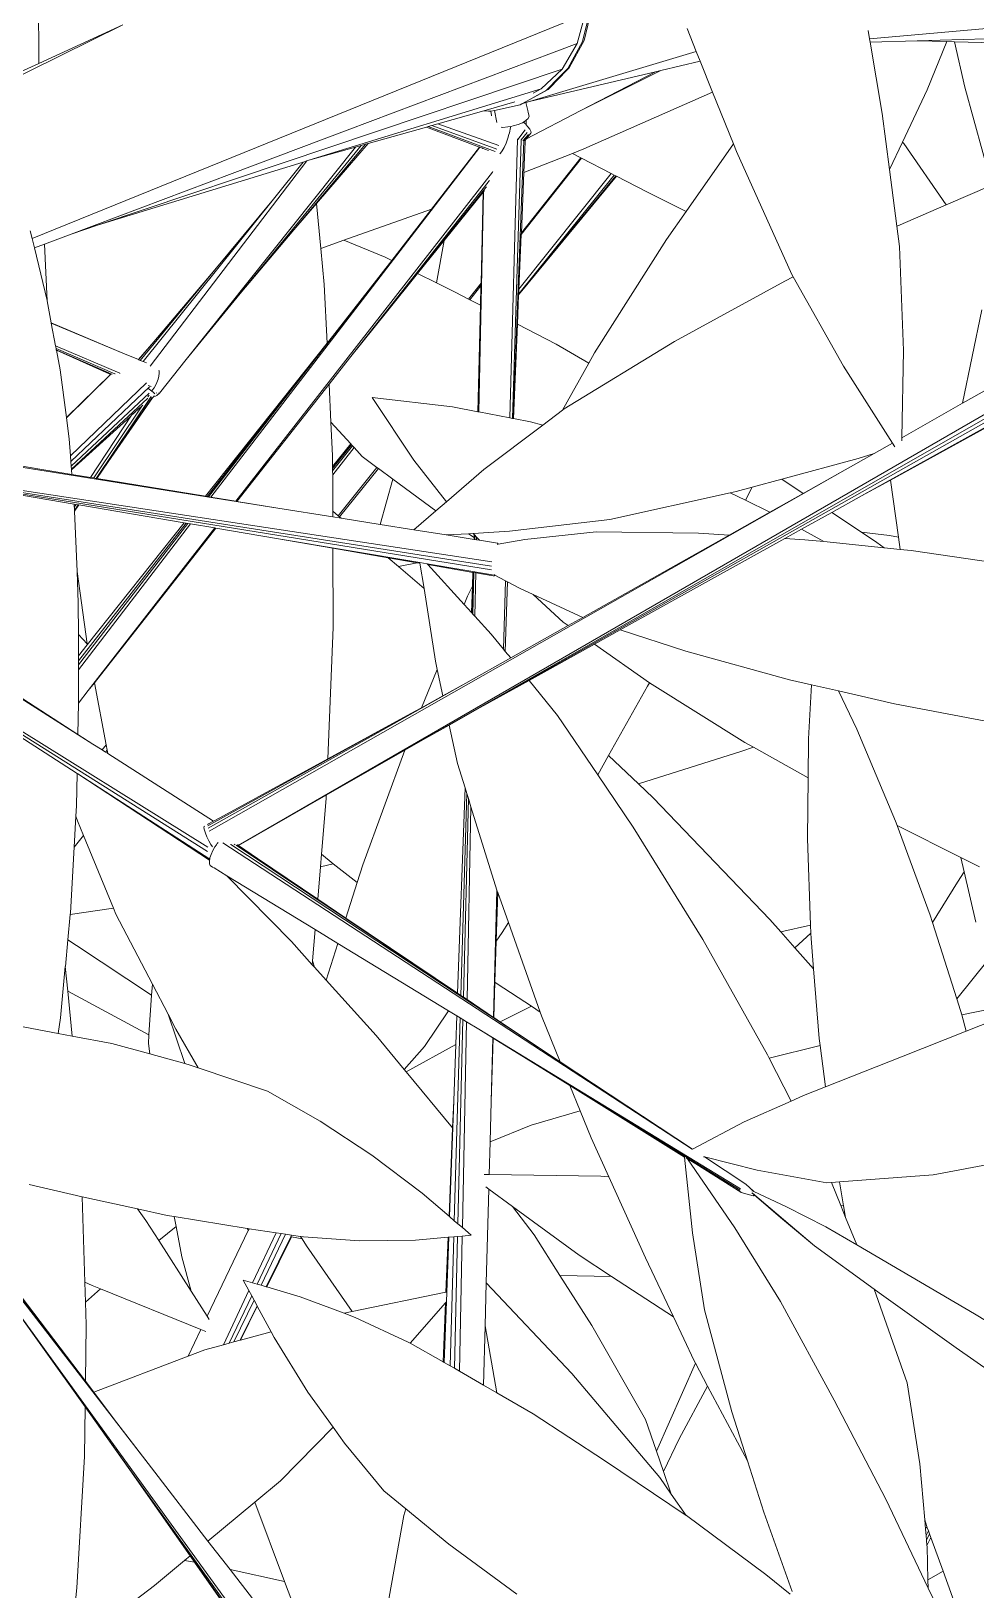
# Model space of a CAD drawing. Header units: millimetres. Extents: x 18 to 174501, y 22 to 24571.
# Drawn here: x 22569.4 to 22678.4, y 13795.7 to 13975.7 of the extents above; entities that cross this region are included whole.
import ezdxf

# ---------------------------------------------------------------- set-up
doc = ezdxf.new("R2010")
doc.units = ezdxf.units.MM
doc.header["$MEASUREMENT"] = 0
doc.layers.add('Edges', color=7, linetype='Continuous', lineweight=18)

# ---------------------------------------------------------------- blocks, each defined once
blk = doc.blocks.new('BAMBOOPLAN')
at = {"layer": 'Edges'}
for p, q in [((6.4881, 4.5124), (6.1668, 4.3686)), ((6.4862, 4.4831), (6.2423, 4.3913)), ((6.4596, 4.46), (6.301, 4.4098)), ((6.2887, 4.4059), (6.2423, 4.3913)), ((6.2887, 4.4059), (6.284, 4.3199)), ((6.301, 4.4098), (6.2887, 4.4059)), ((6.301, 4.4098), (6.3415, 4.3446)), ((6.1601, 4.3808), (6.1668, 4.3686)), ((6.2423, 4.3913), (6.1694, 4.3638)), ((6.1668, 4.3686), (6.1694, 4.3638)), ((6.1694, 4.3638), (6.2268, 4.259)), ((6.3415, 4.3446), (6.4362, 4.2059)), ((6.284, 4.3199), (6.2738, 4.2254)), ((5.8767, 4.2864), (5.9033, 4.2557)), ((4.9687, 3.6065), (5.7103, 4.254)), ((5.6703, 4.0877), (5.9033, 4.2557)), ((5.7136, 4.2039), (5.7103, 4.254)), ((5.7208, 4.2103), (5.7157, 4.2625)), ((5.7228, 4.2123), (5.7178, 4.2645)), ((5.9033, 4.2557), (5.9146, 4.2428)), ((6.2268, 4.259), (6.2684, 4.1754)), ((5.8584, 4.2071), (5.9146, 4.2428)), ((5.9146, 4.2428), (5.9508, 4.2011)), ((6.2738, 4.2254), (6.2684, 4.1754)), ((6.2763, 4.2238), (6.2738, 4.2254)), ((6.3757, 4.1507), (6.2763, 4.2238)), ((5.0274, 3.6346), (5.7136, 4.2039)), ((5.6703, 4.0877), (5.8507, 4.2022)), ((5.704, 4.1561), (5.7136, 4.2039)), ((5.7122, 4.1599), (5.7208, 4.2103)), ((5.7143, 4.1619), (5.7228, 4.2123)), ((5.7553, 4.1013), (5.8584, 4.2071)), ((5.7553, 4.1013), (5.8507, 4.2022)), ((5.9508, 4.2011), (5.7805, 4.0432)), ((5.8507, 4.2022), (5.8584, 4.2071)), ((5.9508, 4.2011), (6.0112, 4.1315)), ((6.4362, 4.2059), (6.3757, 4.1507)), ((6.2684, 4.1754), (6.3104, 4.0911)), ((5.704, 4.1561), (5.0636, 3.6625)), ((5.6819, 4.1139), (5.704, 4.1561)), ((5.7022, 4.1388), (5.7097, 4.1547)), ((5.7036, 4.1396), (5.7112, 4.1555)), ((5.7097, 4.1547), (5.7122, 4.1599)), ((5.7112, 4.1555), (5.7097, 4.1547)), ((5.7112, 4.1555), (5.7143, 4.1619)), ((6.3757, 4.1507), (6.3117, 4.0923)), ((5.6595, 4.0799), (5.6927, 4.1168)), ((5.6907, 4.1147), (5.6921, 4.1178)), ((5.6921, 4.1178), (5.7022, 4.1388)), ((5.6944, 4.1203), (5.6921, 4.1178)), ((5.6927, 4.1168), (5.6944, 4.1203)), ((5.6944, 4.1203), (5.7036, 4.1396)), ((5.7036, 4.1396), (5.7022, 4.1388)), ((6.0112, 4.1315), (5.9738, 4.0005)), ((6.0112, 4.1315), (6.0199, 4.1215)), ((6.0199, 4.1215), (6.1723, 3.9592)), ((5.6819, 4.1139), (5.3582, 3.8775)), ((5.6575, 4.0779), (5.6907, 4.1147)), ((5.6713, 4.103), (5.6819, 4.1139)), ((5.6851, 4.027), (5.7553, 4.1013)), ((6.3117, 4.0923), (6.3104, 4.0911)), ((6.3104, 4.0911), (6.3254, 4.0609)), ((5.6478, 4.0793), (5.6042, 4.0489)), ((5.6204, 4.0552), (5.6575, 4.0779)), ((5.6595, 4.0799), (5.6575, 4.0779)), ((5.6595, 4.0799), (5.6654, 4.0842)), ((5.6654, 4.0842), (5.6703, 4.0877)), ((5.6726, 4.0729), (5.6654, 4.0842)), ((5.6745, 4.07), (5.6726, 4.0729)), ((5.6745, 4.07), (5.6776, 4.0648)), ((5.6774, 4.0609), (5.6776, 4.0648)), ((5.6042, 4.0489), (5.5397, 4.004)), ((5.6042, 4.0489), (5.6114, 4.0509)), ((5.6114, 4.0509), (5.615, 4.0519)), ((5.615, 4.0519), (5.6151, 4.0519)), ((5.6151, 4.0519), (5.6204, 4.0552)), ((5.6151, 4.0519), (5.619, 4.0455)), ((5.619, 4.0455), (5.619, 4.0454)), ((5.6204, 4.0552), (5.6309, 4.0378)), ((5.6505, 4.0366), (5.6547, 4.039)), ((5.6547, 4.039), (5.6582, 4.041)), ((5.655, 4.0371), (5.6547, 4.039)), ((5.6582, 4.041), (5.6652, 4.0459)), ((5.6652, 4.0459), (5.6709, 4.0511)), ((5.6709, 4.0511), (5.672, 4.0524)), ((5.672, 4.0524), (5.6751, 4.0562)), ((5.6744, 4.0513), (5.672, 4.0524)), ((5.6727, 4.0226), (5.6791, 4.0412)), ((5.6741, 4.0525), (5.6744, 4.0513)), ((5.676, 4.0506), (5.6744, 4.0513)), ((5.6751, 4.0562), (5.6754, 4.0568)), ((5.6754, 4.0568), (5.6774, 4.0609)), ((5.6775, 4.0498), (5.6754, 4.0568)), ((5.6774, 4.0499), (5.676, 4.0506)), ((5.6769, 4.0514), (5.6774, 4.0499)), ((5.6775, 4.0498), (5.6774, 4.0499)), ((5.6814, 4.0477), (5.6775, 4.0498)), ((5.6856, 4.045), (5.6814, 4.0477)), ((5.6885, 4.0425), (5.6856, 4.045)), ((5.6872, 4.0328), (5.6895, 4.0393)), ((5.6898, 4.0406), (5.6885, 4.0425)), ((5.6895, 4.0393), (5.6898, 4.0406)), ((5.7805, 4.0432), (5.7651, 4.03)), ((6.3254, 4.0609), (6.3874, 3.9008)), ((5.64, 4.0324), (5.6426, 4.0332)), ((5.6426, 4.0332), (5.6505, 4.0366)), ((5.6559, 4.0283), (5.655, 4.0371)), ((5.656, 4.0254), (5.6559, 4.0283)), ((5.6563, 4.0192), (5.656, 4.0254)), ((5.6562, 4.0104), (5.6563, 4.0192)), ((5.672, 4.0229), (5.6718, 4.0233)), ((5.8102, 3.5839), (5.672, 4.0229)), ((5.6726, 4.0224), (5.6727, 4.0226)), ((5.6781, 4.0232), (5.6782, 4.0236)), ((5.6782, 4.0236), (5.6783, 4.0236)), ((5.6783, 4.0236), (5.6834, 4.0384)), ((5.6784, 4.0232), (5.6783, 4.0236)), ((5.8146, 3.5845), (5.6784, 4.0232)), ((5.6818, 4.0235), (5.6817, 4.0233)), ((5.6863, 4.036), (5.6818, 4.0235)), ((5.6826, 4.0243), (5.6827, 4.0241)), ((5.6827, 4.0241), (5.8158, 3.5847)), ((5.6844, 4.0253), (5.6839, 4.0241)), ((5.6844, 4.0253), (5.6846, 4.0257)), ((5.6876, 4.0341), (5.6846, 4.0257)), ((5.6851, 4.027), (5.6846, 4.0257)), ((5.6846, 4.0257), (5.6855, 4.0225)), ((5.6846, 4.0257), (5.6846, 4.0257)), ((5.6872, 4.0328), (5.6851, 4.027)), ((5.6855, 4.0225), (5.7, 3.9739)), ((5.7651, 4.03), (5.7, 3.9739)), ((5.7805, 4.0277), (5.7283, 3.8789)), ((5.7817, 4.0276), (5.7292, 3.8759)), ((5.755, 3.7892), (5.8366, 4.0196)), ((5.7571, 3.7821), (5.8421, 4.0188)), ((5.7805, 4.0277), (5.7651, 4.03)), ((5.8448, 4.0184), (5.766, 3.8038)), ((5.846, 4.0182), (5.766, 3.8038)), ((5.7817, 4.0276), (5.7805, 4.0277)), ((5.8366, 4.0196), (5.7817, 4.0276)), ((5.8421, 4.0188), (5.8366, 4.0196)), ((5.8448, 4.0184), (5.8421, 4.0188)), ((5.846, 4.0182), (5.8448, 4.0184)), ((5.9021, 4.01), (5.846, 4.0182)), ((4.995, 3.9889), (4.3011, 3.2841)), ((4.8408, 4.0091), (4.8847, 3.8833)), ((4.995, 3.9889), (4.8847, 3.8833)), ((5.6173, 3.9899), (5.3868, 3.2993)), ((5.5233, 3.9926), (5.4415, 3.9355)), ((5.5259, 3.9944), (5.5233, 3.9926)), ((5.6125, 3.9901), (5.5233, 3.9926)), ((5.5312, 3.9981), (5.5259, 3.9944)), ((5.6438, 3.9916), (5.5259, 3.9944)), ((5.5397, 4.004), (5.5312, 3.9981)), ((5.5312, 3.9981), (5.6452, 3.9962)), ((5.5397, 4.004), (5.6462, 4.0027)), ((5.617, 3.9899), (5.5755, 3.8672)), ((5.617, 3.9899), (5.6125, 3.9901)), ((5.6173, 3.9899), (5.617, 3.9899)), ((5.6225, 3.9897), (5.6173, 3.9899)), ((5.6225, 3.9897), (5.6231, 3.9897)), ((5.6231, 3.9897), (5.6233, 3.9897)), ((5.6233, 3.9897), (5.6265, 3.9897)), ((5.6326, 3.9895), (5.6265, 3.9897)), ((5.6522, 3.99), (5.6532, 3.9915)), ((5.6532, 3.9915), (5.6546, 3.9961)), ((5.6546, 3.9961), (5.6556, 4.0025)), ((5.6556, 4.0025), (5.6562, 4.0104)), ((5.9738, 4.0005), (5.9021, 4.01)), ((5.9738, 4.0005), (5.9584, 3.9462)), ((6.4877, 4.0065), (6.508, 3.8502)), ((5.7, 3.9739), (5.7283, 3.8789)), ((5.4277, 3.3063), (5.6505, 3.9578)), ((5.5281, 3.5907), (5.6492, 3.9399)), ((5.6492, 3.9399), (5.6496, 3.9409)), ((5.6496, 3.9409), (5.6504, 3.9433)), ((5.6505, 3.9578), (5.6509, 3.9589)), ((5.9584, 3.9462), (5.9073, 3.7308)), ((6.165, 3.9452), (6.0257, 3.7913)), ((6.1759, 3.9561), (6.165, 3.9452)), ((6.1723, 3.9592), (6.1759, 3.9561)), ((6.1759, 3.9561), (6.3021, 3.8441)), ((5.2742, 3.5005), (5.4235, 3.9231)), ((5.3227, 3.6325), (5.4317, 3.9288)), ((5.4235, 3.9231), (5.3582, 3.8775)), ((5.3719, 3.7609), (5.4379, 3.933)), ((5.3932, 3.8144), (5.4415, 3.9355)), ((5.4317, 3.9288), (5.4235, 3.9231)), ((5.4379, 3.933), (5.4317, 3.9288)), ((5.4415, 3.9355), (5.4379, 3.933)), ((5.6486, 3.9301), (5.5619, 3.6857)), ((5.6471, 3.9218), (5.6122, 3.8253)), ((5.617, 2.7706), (6.619, 3.9268)), ((5.6473, 3.9224), (5.6471, 3.9218)), ((5.6471, 3.9218), (5.6927, 3.7783)), ((5.6482, 3.925), (5.6473, 3.9224)), ((5.6473, 3.9224), (5.7588, 3.5764)), ((5.6492, 3.9316), (5.6486, 3.9301)), ((5.8479, 3.0345), (6.6245, 3.9224)), ((5.9199, 3.116), (6.6295, 3.9189)), ((6.3874, 3.9008), (6.4319, 3.7637)), ((6.543, 3.89), (6.508, 3.8502)), ((4.8847, 3.8833), (4.8561, 3.8559)), ((5.35, 3.8716), (5.0636, 3.6625)), ((5.3554, 3.8755), (5.2215, 3.4708)), ((5.3236, 3.7978), (5.35, 3.8716)), ((5.3554, 3.8755), (5.35, 3.8716)), ((5.3582, 3.8775), (5.3554, 3.8755)), ((5.5755, 3.8672), (5.4554, 3.7714)), ((5.5755, 3.8672), (5.5411, 3.7658)), ((5.7283, 3.8789), (5.7292, 3.8759)), ((5.7292, 3.8759), (5.755, 3.7892)), ((6.3021, 3.8441), (6.4201, 3.7503)), ((6.508, 3.8502), (6.4319, 3.7637)), ((5.3719, 3.7609), (5.3932, 3.8144)), ((5.3932, 3.8144), (5.4241, 3.7464)), ((5.6122, 3.8253), (5.5885, 3.7595)), ((5.6122, 3.8253), (5.623, 3.7549)), ((6.5576, 3.8264), (6.4004, 3.6512)), ((6.5586, 3.8259), (6.4371, 3.6917)), ((5.2079, 3.4743), (5.3236, 3.7978)), ((5.2707, 3.6561), (5.3236, 3.7978)), ((5.755, 3.7892), (5.7571, 3.7821)), ((5.7571, 3.7821), (5.7575, 3.7807)), ((5.766, 3.8038), (5.7575, 3.7807)), ((6.0257, 3.7913), (5.8899, 3.6273)), ((5.3227, 3.6325), (5.3719, 3.7609)), ((5.4554, 3.7714), (5.4241, 3.7464)), ((5.4554, 3.7714), (5.529, 3.7673)), ((5.5411, 3.7658), (5.5208, 3.7058)), ((5.529, 3.7673), (5.5411, 3.7658)), ((5.5885, 3.7595), (5.5619, 3.6857)), ((5.5885, 3.7595), (5.623, 3.7549)), ((5.6927, 3.7783), (5.6815, 3.7469)), ((5.6928, 3.7778), (5.6819, 3.7468)), ((5.694, 3.7741), (5.6844, 3.7465)), ((5.6927, 3.7783), (5.6928, 3.7778)), ((5.6928, 3.7778), (5.694, 3.7741)), ((5.694, 3.7741), (5.7037, 3.7437)), ((5.7575, 3.7807), (5.7715, 3.7339)), ((6.4319, 3.7637), (6.4334, 3.759)), ((5.4241, 3.7464), (5.4489, 3.6917)), ((5.623, 3.7549), (5.657, 3.7504)), ((5.657, 3.7504), (5.6815, 3.7469)), ((5.6815, 3.7469), (5.6819, 3.7468)), ((5.6819, 3.7468), (5.6844, 3.7465)), ((5.6844, 3.7465), (5.7037, 3.7437)), ((5.7037, 3.7437), (5.7569, 3.5761)), ((5.7715, 3.7339), (5.8424, 3.7236)), ((5.7715, 3.7339), (5.8159, 3.5847)), ((5.9073, 3.7308), (5.9037, 3.7115)), ((6.4201, 3.7503), (6.3972, 3.7243)), ((6.4201, 3.7503), (6.4256, 3.7459)), ((5.5208, 3.7058), (5.3829, 3.2986)), ((5.5208, 3.7058), (5.4864, 3.6059)), ((5.8424, 3.7236), (5.9037, 3.7115)), ((5.9037, 3.7115), (5.8879, 3.6243)), ((6.3748, 3.7075), (6.2669, 3.6345)), ((6.3972, 3.7243), (6.3609, 3.683)), ((6.3972, 3.7243), (6.3748, 3.7075)), ((5.4489, 3.6917), (5.485, 3.6018)), ((5.5619, 3.6857), (5.5281, 3.5907)), ((6.3609, 3.683), (5.5639, 2.7773)), ((6.3609, 3.683), (6.3082, 3.6237)), ((6.4371, 3.6917), (6.4004, 3.6512)), ((6.4371, 3.6917), (6.4803, 3.6069)), ((5.0636, 3.6625), (5.0274, 3.6346)), ((5.203, 3.4746), (5.2707, 3.6561)), ((5.2141, 3.5107), (5.2707, 3.6561)), ((4.991, 3.6043), (5.0274, 3.6346)), ((5.2742, 3.5005), (5.3227, 3.6325)), ((5.8899, 3.6273), (5.8879, 3.6243)), ((6.2669, 3.6345), (6.225, 3.6061)), ((6.2669, 3.6345), (6.3082, 3.6237)), ((6.4004, 3.6512), (6.3628, 3.6094)), ((4.9618, 3.6173), (4.9687, 3.6065)), ((4.9687, 3.6065), (4.9773, 3.593)), ((4.9773, 3.593), (4.991, 3.6043)), ((4.991, 3.6043), (5.0259, 3.5172)), ((5.3777, 3.2977), (5.485, 3.6018)), ((5.485, 3.6018), (5.3804, 3.2982)), ((5.485, 3.6018), (5.4864, 3.6059)), ((5.8879, 3.6243), (5.8652, 3.5903)), ((6.225, 3.6061), (6.2025, 3.5909)), ((6.225, 3.6061), (6.2217, 3.5821)), ((6.3082, 3.6237), (6.2664, 3.5766)), ((6.3628, 3.6094), (6.3248, 3.5671)), ((6.3628, 3.6094), (6.4196, 3.5946)), ((6.465, 3.6046), (6.4196, 3.5946)), ((6.4803, 3.6069), (6.465, 3.6046)), ((6.4803, 3.6069), (6.4897, 3.5885)), ((6.681, 3.6257), (6.5073, 3.5926)), ((4.9773, 3.593), (5.0255, 3.5179)), ((5.5102, 3.539), (5.5281, 3.5907)), ((5.715, 3.57), (5.7569, 3.5761)), ((5.7569, 3.5761), (5.7588, 3.5764)), ((5.7588, 3.5764), (5.8102, 3.5839)), ((5.8652, 3.5903), (5.7975, 3.4892)), ((5.8102, 3.5839), (5.8146, 3.5845)), ((5.8146, 3.5845), (5.8158, 3.5847)), ((5.8158, 3.5847), (5.8159, 3.5847)), ((5.8159, 3.5847), (5.8442, 3.5888)), ((5.8442, 3.5888), (5.8652, 3.5903)), ((6.1938, 3.5856), (6.0207, 3.4791)), ((6.2025, 3.5909), (6.1938, 3.5856)), ((6.1938, 3.5856), (6.2217, 3.5821)), ((6.2664, 3.5766), (6.2153, 3.519)), ((6.2217, 3.5821), (6.2664, 3.5766)), ((6.4635, 3.5824), (6.3664, 3.5597)), ((6.4196, 3.5946), (6.4493, 3.5868)), ((6.4493, 3.5868), (6.4635, 3.5824)), ((6.4897, 3.5885), (6.4635, 3.5824)), ((6.5073, 3.5926), (6.4897, 3.5885)), ((5.5843, 3.5417), (5.715, 3.57)), ((6.3248, 3.5671), (6.3038, 3.5437)), ((6.3356, 3.5525), (6.3038, 3.5437)), ((6.3248, 3.5671), (6.3664, 3.5597)), ((6.3664, 3.5597), (6.3356, 3.5525)), ((5.4296, 3.3066), (5.5102, 3.539)), ((5.5102, 3.539), (5.5334, 3.4809)), ((5.5843, 3.5417), (5.6829, 3.4661)), ((6.3038, 3.5437), (6.0961, 3.3123)), ((5.0255, 3.5179), (5.0259, 3.5172)), ((5.0259, 3.5172), (5.0439, 3.4855)), ((5.1996, 3.4749), (5.2141, 3.5107)), ((5.2001, 3.4748), (5.2141, 3.5107)), ((5.2507, 3.4341), (5.2742, 3.5005)), ((6.1665, 3.5054), (6.006, 3.4525)), ((6.2153, 3.519), (6.0314, 3.3119)), ((6.2153, 3.519), (6.1665, 3.5054)), ((5.1718, 3.4767), (5.0439, 3.4855)), ((5.0439, 3.4855), (5.0442, 3.4849)), ((5.1718, 3.4767), (5.0442, 3.4849)), ((5.0442, 3.4849), (5.0632, 3.4516)), ((5.1996, 3.4749), (5.1718, 3.4767)), ((5.2001, 3.4748), (5.1996, 3.4749)), ((5.203, 3.4746), (5.2001, 3.4748)), ((5.2079, 3.4743), (5.203, 3.4746)), ((5.214, 3.4739), (5.2079, 3.4743)), ((5.5334, 3.4809), (5.5542, 3.4291)), ((5.5334, 3.4809), (5.5763, 3.4576)), ((5.7975, 3.4892), (5.7563, 3.4186)), ((6.0207, 3.4791), (5.8704, 3.4066)), ((5.0632, 3.4516), (5.178, 3.4435)), ((5.0632, 3.4516), (5.0652, 3.4481)), ((5.0652, 3.4481), (5.1706, 3.4402)), ((5.0652, 3.4481), (5.0665, 3.4457)), ((5.2379, 3.4686), (5.2373, 3.4695)), ((5.2393, 3.4648), (5.2379, 3.4686)), ((5.2403, 3.4601), (5.2393, 3.4648)), ((5.2408, 3.4548), (5.2403, 3.4601)), ((5.2404, 3.4439), (5.2409, 3.4492)), ((5.2409, 3.4492), (5.2408, 3.4548)), ((5.5599, 3.4128), (5.5763, 3.4576)), ((5.578, 3.4566), (5.5611, 3.4093)), ((5.5798, 3.4556), (5.5623, 3.4059)), ((5.5832, 3.4538), (5.5645, 3.3997)), ((5.5763, 3.4576), (5.578, 3.4566)), ((5.578, 3.4566), (5.5798, 3.4556)), ((5.5798, 3.4556), (5.5832, 3.4538)), ((5.5832, 3.4538), (5.6009, 3.4441)), ((5.6829, 3.4661), (5.7563, 3.4186)), ((6.006, 3.4525), (5.8989, 3.4019)), ((5.0665, 3.4457), (5.166, 3.4378)), ((5.0665, 3.4457), (5.0668, 3.4453)), ((5.1618, 3.437), (5.0668, 3.4453)), ((5.0668, 3.4453), (5.083, 3.4167)), ((5.1643, 3.4367), (5.1185, 3.3458)), ((5.1644, 3.4367), (5.1188, 3.345)), ((5.1455, 3.2881), (5.2246, 3.443)), ((5.1493, 3.2793), (5.2316, 3.4381)), ((5.1523, 3.2724), (5.2344, 3.4284)), ((5.1643, 3.4367), (5.1618, 3.437)), ((5.1644, 3.4367), (5.1643, 3.4367)), ((5.1646, 3.4372), (5.1644, 3.4367)), ((5.166, 3.4378), (5.1665, 3.4378)), ((5.1706, 3.4402), (5.1709, 3.4401)), ((5.178, 3.4435), (5.1783, 3.4434)), ((5.1976, 3.2668), (5.2395, 3.4239)), ((5.2418, 3.423), (5.2077, 3.299)), ((5.2423, 3.4226), (5.2077, 3.299)), ((5.2286, 3.4399), (5.2286, 3.4399)), ((5.2286, 3.4399), (5.234, 3.4395)), ((5.2321, 3.4347), (5.231, 3.435)), ((5.2375, 3.4328), (5.2321, 3.4347)), ((5.2344, 3.4284), (5.2344, 3.4285)), ((5.2346, 3.4218), (5.2355, 3.4254)), ((5.2346, 3.4218), (5.2346, 3.4218)), ((5.2372, 3.4335), (5.2381, 3.4351)), ((5.2408, 3.4316), (5.2375, 3.4328)), ((5.2381, 3.4351), (5.2394, 3.439)), ((5.2394, 3.439), (5.2404, 3.4439)), ((5.2408, 3.4316), (5.2404, 3.4327)), ((5.2415, 3.4313), (5.2408, 3.4316)), ((5.2438, 3.4304), (5.2415, 3.4313)), ((5.2423, 3.4226), (5.2427, 3.4241)), ((5.2427, 3.4241), (5.2434, 3.4267)), ((5.2427, 3.4241), (5.2429, 3.4242)), ((5.2429, 3.4242), (5.2477, 3.4286)), ((5.2437, 3.4278), (5.2438, 3.4281)), ((5.2439, 3.4303), (5.2438, 3.4304)), ((5.2444, 3.4282), (5.2443, 3.4279)), ((5.2462, 3.4329), (5.246, 3.4325)), ((5.2477, 3.4286), (5.2507, 3.4341)), ((5.2496, 3.4338), (5.2495, 3.4337)), ((5.5542, 3.4291), (5.5599, 3.4128)), ((5.5954, 3.3387), (5.6296, 3.4351)), ((5.5977, 3.3378), (5.6323, 3.4343)), ((5.6009, 3.4441), (5.6296, 3.4351)), ((5.6296, 3.4351), (5.6323, 3.4343)), ((5.6323, 3.4343), (5.6608, 3.4253)), ((5.6608, 3.4253), (5.6655, 3.3478)), ((5.6608, 3.4253), (5.7448, 3.3989)), ((5.083, 3.4167), (5.1185, 3.3458)), ((5.1543, 3.2678), (5.235, 3.4191)), ((5.1937, 3.2661), (5.23, 3.4043)), ((5.2261, 3.3972), (5.2191, 3.3843)), ((5.23, 3.4043), (5.2261, 3.3972)), ((5.2311, 3.4063), (5.23, 3.4043)), ((5.235, 3.4191), (5.2353, 3.4196)), ((5.5599, 3.4128), (5.5611, 3.4093)), ((5.5611, 3.4093), (5.5623, 3.4059)), ((5.5623, 3.4059), (5.5645, 3.3997)), ((5.5645, 3.3997), (5.5843, 3.343)), ((5.7448, 3.3989), (5.7206, 3.3575)), ((5.7563, 3.4186), (5.7448, 3.3989)), ((5.8704, 3.4066), (5.815, 3.3838)), ((5.8989, 3.4019), (5.86, 3.3804)), ((5.2178, 3.382), (5.1547, 3.2668)), ((5.1883, 3.2652), (5.2191, 3.3843)), ((5.2191, 3.3843), (5.2178, 3.382)), ((5.2229, 3.3912), (5.2191, 3.3843)), ((5.8078, 3.3808), (5.7738, 3.3669)), ((5.8197, 3.375), (5.7738, 3.3669)), ((5.815, 3.3838), (5.8078, 3.3808)), ((5.8078, 3.3808), (5.8188, 3.378)), ((5.815, 3.3838), (5.8174, 3.3825)), ((5.8188, 3.378), (5.8174, 3.3825)), ((5.8174, 3.3825), (5.8177, 3.3824)), ((5.8177, 3.3824), (5.82, 3.375)), ((5.8177, 3.3824), (5.8187, 3.3818)), ((5.8187, 3.3818), (5.8208, 3.3752)), ((5.8187, 3.3818), (5.8222, 3.3799)), ((5.8197, 3.375), (5.8188, 3.378)), ((5.82, 3.375), (5.8197, 3.375)), ((5.8208, 3.3752), (5.82, 3.375)), ((5.8236, 3.3756), (5.8208, 3.3752)), ((5.8222, 3.3799), (5.8236, 3.3756)), ((5.8222, 3.3799), (5.8286, 3.3765)), ((5.8286, 3.3765), (5.8236, 3.3756)), ((5.8581, 3.3817), (5.8286, 3.3765)), ((5.8581, 3.3817), (5.86, 3.3804)), ((5.86, 3.3804), (5.8586, 3.3796)), ((6.7388, 3.3704), (6.5635, 3.3445)), ((4.7878, 3.1527), (5.8595, 3.3493)), ((5.1185, 3.3458), (5.1188, 3.345)), ((5.1188, 3.345), (5.1344, 3.3139)), ((5.6655, 3.3478), (5.6011, 3.3365)), ((5.7206, 3.3575), (5.6655, 3.3478)), ((5.7738, 3.3669), (5.7206, 3.3575)), ((6.5635, 3.3445), (6.4697, 3.3346)), ((4.7863, 3.1503), (5.8614, 3.3427)), ((4.7876, 3.15), (5.8635, 3.337)), ((5.5874, 3.3341), (5.4971, 3.3182)), ((5.5843, 3.343), (5.5874, 3.3341)), ((5.5843, 3.343), (5.5954, 3.3387)), ((5.6011, 3.3365), (5.5874, 3.3341)), ((5.5954, 3.3387), (5.5977, 3.3378)), ((5.5977, 3.3378), (5.6011, 3.3365)), ((5.8676, 3.3294), (5.7597, 3.3115)), ((5.8356, 3.3227), (5.7612, 3.3107)), ((5.8363, 3.3228), (5.8356, 3.3227)), ((5.8422, 3.3011), (5.8356, 3.3227)), ((5.8374, 3.323), (5.8363, 3.3228)), ((5.8363, 3.3228), (5.8563, 3.2589)), ((5.8404, 3.3235), (5.8374, 3.323)), ((5.8374, 3.323), (5.8581, 3.2579)), ((5.8693, 3.3282), (5.8404, 3.3235)), ((5.8404, 3.3235), (5.8623, 3.2556)), ((5.8693, 3.3282), (5.8707, 3.3288)), ((5.8716, 3.3304), (5.8697, 3.3307)), ((5.8707, 3.3288), (5.8716, 3.3304)), ((5.8909, 3.3273), (5.8716, 3.3304)), ((5.9249, 3.2195), (5.8909, 3.3273)), ((5.8947, 3.3267), (5.8909, 3.3273)), ((5.9287, 3.2171), (5.8947, 3.3267)), ((5.9167, 3.3232), (5.8947, 3.3267)), ((5.9418, 3.3207), (5.9167, 3.3232)), ((5.9418, 3.3207), (6.0034, 3.2939)), ((6.0314, 3.3119), (5.9418, 3.3207)), ((6.387, 3.3258), (6.2098, 3.3144)), ((6.4239, 3.3297), (6.387, 3.3258)), ((6.4697, 3.3346), (6.4239, 3.3297)), ((6.4239, 3.3297), (6.4483, 3.2438)), ((6.4697, 3.3346), (6.5187, 3.2847)), ((5.4971, 3.3182), (4.8155, 3.1983)), ((5.1344, 3.3139), (5.1455, 3.2881)), ((5.2077, 3.299), (5.1989, 3.267)), ((5.3777, 3.2977), (5.1989, 3.267)), ((5.3804, 3.2982), (5.3777, 3.2977)), ((5.3829, 3.2986), (5.3804, 3.2982)), ((5.3868, 3.2993), (5.3829, 3.2986)), ((5.4277, 3.3063), (5.3868, 3.2993)), ((5.4296, 3.3066), (5.4277, 3.3063)), ((5.4971, 3.3182), (5.4296, 3.3066)), ((5.7478, 3.3095), (5.5111, 3.2702)), ((5.6955, 3.3001), (5.6044, 3.2853)), ((5.7438, 3.3079), (5.6955, 3.3001)), ((5.6955, 3.3001), (5.7167, 3.2919)), ((5.7438, 3.3079), (5.7167, 3.2919)), ((5.7483, 3.3086), (5.7438, 3.3079)), ((5.7597, 3.3115), (5.7478, 3.3095)), ((5.7483, 3.3086), (5.7478, 3.3095)), ((5.7682, 3.2713), (5.7483, 3.3086)), ((5.7612, 3.3107), (5.7597, 3.3115)), ((5.8395, 3.268), (5.7612, 3.3107)), ((5.8422, 3.3011), (5.8404, 3.2827)), ((5.8549, 3.2596), (5.8422, 3.3011)), ((6.0034, 3.2939), (6.013, 3.2911)), ((6.0314, 3.3119), (6.013, 3.2911)), ((6.0961, 3.3123), (6.0639, 3.2764)), ((6.2098, 3.3144), (6.0961, 3.3123)), ((5.1455, 3.2881), (5.1493, 3.2793)), ((5.1493, 3.2793), (5.1523, 3.2724)), ((5.1523, 3.2724), (5.1543, 3.2678)), ((5.1543, 3.2678), (5.1547, 3.2668)), ((5.1989, 3.267), (5.1976, 3.2668)), ((5.5111, 3.2702), (5.4112, 3.2536)), ((5.6044, 3.2853), (5.5111, 3.2702)), ((5.6044, 3.2853), (5.6475, 3.162)), ((5.7167, 3.2919), (5.7262, 3.2882)), ((5.7262, 3.2882), (5.7682, 3.2713)), ((5.825, 3.1644), (5.7682, 3.2713)), ((5.8404, 3.2827), (5.8395, 3.268)), ((5.8549, 3.2596), (5.8395, 3.268)), ((6.013, 3.2911), (5.9407, 3.2097)), ((6.0639, 3.2764), (5.9815, 3.1846)), ((6.0639, 3.2764), (6.1703, 3.2457)), ((6.5187, 3.2847), (6.6287, 3.1621)), ((5.1577, 3.2599), (4.9637, 3.2266)), ((5.1547, 3.2668), (5.1577, 3.2599)), ((5.1883, 3.2652), (5.1577, 3.2599)), ((5.3591, 3.2449), (5.1848, 3.216)), ((5.1937, 3.2661), (5.1883, 3.2652)), ((5.1976, 3.2668), (5.1937, 3.2661)), ((5.3623, 3.2455), (5.2683, 2.9726)), ((5.3651, 3.2459), (5.2704, 2.9665)), ((5.3692, 3.2466), (5.2731, 2.9588)), ((5.2735, 3.0025), (5.3591, 3.2449)), ((5.2996, 2.9316), (5.4096, 3.2533)), ((5.305, 2.9471), (5.4112, 3.2536)), ((5.3623, 3.2455), (5.3591, 3.2449)), ((5.3651, 3.2459), (5.3623, 3.2455)), ((5.3692, 3.2466), (5.3651, 3.2459)), ((5.4096, 3.2533), (5.3692, 3.2466)), ((5.4112, 3.2536), (5.4096, 3.2533)), ((5.8563, 3.2589), (5.8549, 3.2596)), ((5.8581, 3.2579), (5.8563, 3.2589)), ((5.8623, 3.2556), (5.8581, 3.2579)), ((5.8977, 3.2363), (5.8623, 3.2556)), ((6.1703, 3.2457), (6.1693, 3.2391)), ((6.1703, 3.2457), (6.1755, 3.2442)), ((6.1755, 3.2442), (6.3513, 3.2039)), ((6.4483, 3.2438), (6.4687, 3.1828)), ((5.184, 3.2158), (5.1804, 3.2152)), ((5.1811, 3.2052), (5.184, 3.2158)), ((5.1848, 3.216), (5.1816, 3.2041)), ((5.1848, 3.216), (5.184, 3.2158)), ((5.9249, 3.2195), (5.8977, 3.2363)), ((5.9287, 3.2171), (5.9249, 3.2195)), ((5.9407, 3.2097), (5.9287, 3.2171)), ((6.1693, 3.2391), (6.1458, 3.1103)), ((5.1772, 3.2147), (4.9708, 3.1804)), ((5.1804, 3.2152), (5.1772, 3.2147)), ((5.1772, 3.2147), (5.1791, 3.2103)), ((5.1791, 3.2103), (5.1804, 3.2152)), ((5.1791, 3.2103), (5.1793, 3.2099)), ((5.1793, 3.2099), (5.1811, 3.2052)), ((5.1811, 3.2052), (5.1816, 3.2041)), ((5.1816, 3.2041), (5.218, 3.1113)), ((5.9407, 3.2097), (5.8843, 3.1462)), ((6.3513, 3.2039), (6.3672, 3.201)), ((6.3672, 3.201), (6.3513, 3.1889)), ((6.3672, 3.201), (6.4687, 3.1828)), ((5.8325, 3.1521), (5.825, 3.1644)), ((5.9815, 3.1846), (5.9199, 3.116)), ((6.0448, 3.1454), (5.9815, 3.1846)), ((6.3513, 3.1889), (6.2077, 3.082)), ((6.4687, 3.1828), (6.5006, 3.0875)), ((5.8843, 3.1462), (5.5606, 2.7816)), ((5.6475, 3.162), (5.7098, 2.9537)), ((5.8325, 3.1521), (5.8284, 3.0841)), ((5.8554, 3.1141), (5.8325, 3.1521)), ((5.8554, 3.1141), (5.8843, 3.1462)), ((6.1393, 3.0744), (6.0448, 3.1454)), ((6.6287, 3.1621), (6.6334, 3.1563)), ((6.6334, 3.1563), (6.7333, 3.0343)), ((6.6334, 3.1563), (6.75, 3.1408)), ((6.75, 3.1408), (6.763, 3.1201)), ((6.75, 3.1408), (6.7839, 3.1363)), ((5.8284, 3.0841), (5.8554, 3.1141)), ((5.8809, 3.0719), (5.9199, 3.116)), ((6.763, 3.1201), (6.7577, 3.1005)), ((6.763, 3.1201), (6.8081, 3.0479)), ((5.218, 3.1113), (5.2727, 3.004)), ((5.218, 3.1113), (5.237, 3.0629)), ((6.1458, 3.1103), (6.1393, 3.0744)), ((6.1458, 3.1103), (6.2077, 3.082)), ((6.5006, 3.0875), (6.5521, 2.9539)), ((6.7577, 3.1005), (6.7409, 3.0241)), ((5.237, 3.0629), (5.2541, 3.0137)), ((5.5587, 2.7849), (5.8149, 3.0691)), ((5.7098, 2.9537), (5.8149, 3.0691)), ((5.8149, 3.0691), (5.8284, 3.0841)), ((5.8479, 3.0345), (5.8809, 3.0719)), ((5.9144, 3.0165), (5.8809, 3.0719)), ((6.2225, 3.0118), (6.1393, 3.0744)), ((6.2077, 3.082), (6.2382, 3.0681)), ((6.2382, 3.0681), (6.4858, 2.941)), ((5.2541, 3.0137), (5.2727, 3.004)), ((5.2541, 3.0137), (5.2657, 2.9802)), ((5.8253, 3.0087), (5.8479, 3.0345)), ((5.9394, 2.9826), (5.9144, 3.0165)), ((6.3917, 2.8739), (6.2225, 3.0118)), ((6.7333, 3.0343), (6.7409, 3.0241)), ((6.7409, 3.0241), (6.8199, 2.918)), ((5.3355, 2.8504), (4.6889, 3.0056)), ((5.2657, 2.9802), (5.2735, 3.0025)), ((5.2727, 3.004), (5.2735, 3.0025)), ((5.727, 2.8962), (5.8253, 3.0087)), ((5.8253, 3.0087), (5.8214, 2.8073)), ((6.8474, 2.9953), (6.8199, 2.918)), ((4.6566, 2.96), (5.5706, 2.7516)), ((5.2657, 2.9802), (5.2683, 2.9726)), ((5.2683, 2.9726), (5.2704, 2.9665)), ((5.2704, 2.9665), (5.2731, 2.9588)), ((5.2731, 2.9588), (5.2883, 2.9151)), ((6.0383, 2.6581), (5.9394, 2.9826)), ((5.9451, 2.9748), (5.9394, 2.9826)), ((5.9451, 2.9748), (6.0446, 2.6564)), ((5.9504, 2.9677), (5.9451, 2.9748)), ((5.9504, 2.9677), (6.0497, 2.6551)), ((5.9588, 2.9562), (5.9504, 2.9677)), ((4.7422, 2.9397), (5.5725, 2.7445)), ((5.2996, 2.9316), (5.305, 2.9471)), ((5.305, 2.9471), (5.3567, 2.8562)), ((5.5732, 2.8038), (5.7098, 2.9537)), ((5.9588, 2.9562), (6.0565, 2.6533)), ((6.0443, 2.8401), (5.9588, 2.9562)), ((6.4858, 2.941), (6.5092, 2.9278)), ((6.5521, 2.9539), (6.5092, 2.9278)), ((6.5568, 2.9416), (6.5397, 2.9105)), ((6.5521, 2.9539), (6.5568, 2.9416)), ((6.5568, 2.9416), (6.56, 2.9335)), ((6.56, 2.9335), (6.5801, 2.8876)), ((6.9325, 2.9526), (6.836, 2.8958)), ((5.3069, 2.8574), (5.0418, 2.9228)), ((5.2883, 2.9151), (5.291, 2.9066)), ((5.291, 2.9066), (5.2996, 2.9316)), ((6.5092, 2.9278), (6.5397, 2.9105)), ((6.5397, 2.9105), (6.5801, 2.8876)), ((6.8199, 2.918), (6.832, 2.9017)), ((6.9107, 2.9233), (6.8517, 2.8725)), ((5.291, 2.9066), (5.3069, 2.8574)), ((5.6171, 2.7706), (5.727, 2.8962)), ((5.727, 2.8962), (5.7284, 2.8913)), ((5.7284, 2.8913), (5.7513, 2.8017)), ((6.5801, 2.8876), (6.6264, 2.7821)), ((6.832, 2.9017), (6.836, 2.8958)), ((6.836, 2.8958), (6.8517, 2.8725)), ((5.3268, 2.796), (5.063, 2.8608)), ((5.3355, 2.8504), (5.3069, 2.8574)), ((5.3531, 2.8462), (5.3567, 2.8562)), ((5.3567, 2.8562), (5.3611, 2.8485)), ((6.555, 2.7286), (6.3917, 2.8739)), ((6.8517, 2.8725), (6.7649, 2.7978)), ((5.3531, 2.8462), (5.3355, 2.8504)), ((5.3597, 2.8446), (5.3531, 2.8462)), ((5.3611, 2.8485), (5.3597, 2.8446)), ((5.3639, 2.8436), (5.3597, 2.8446)), ((5.3611, 2.8485), (5.3639, 2.8436)), ((5.5653, 2.7952), (5.3639, 2.8436)), ((6.1074, 2.6397), (6.0443, 2.8401)), ((6.0463, 2.8375), (6.0443, 2.8401)), ((6.0468, 2.8368), (6.0463, 2.8375)), ((6.0707, 2.7599), (6.0468, 2.8368)), ((6.0796, 2.7958), (6.0468, 2.8368)), ((5.8214, 2.8073), (5.8222, 2.7766)), ((5.3268, 2.796), (5.3433, 2.7452)), ((5.3281, 2.7957), (5.3268, 2.796)), ((5.5801, 2.7321), (5.3281, 2.7957)), ((5.5798, 2.7338), (5.3281, 2.7957)), ((5.5539, 2.7826), (5.5534, 2.782)), ((5.5534, 2.782), (5.5539, 2.7796)), ((5.5539, 2.7796), (5.5559, 2.7762)), ((5.559, 2.7884), (5.5575, 2.7867)), ((5.5581, 2.7873), (5.5732, 2.8038)), ((5.559, 2.7884), (5.5653, 2.7952)), ((5.5653, 2.7952), (5.5732, 2.8038)), ((5.7513, 2.8017), (5.7749, 2.7933)), ((5.7513, 2.8017), (5.7564, 2.7814)), ((5.7749, 2.7933), (5.7564, 2.7814)), ((5.7564, 2.7814), (5.7696, 2.7298)), ((5.7749, 2.7933), (5.8222, 2.7766)), ((6.0796, 2.7958), (6.0753, 2.7767)), ((6.1775, 2.6731), (6.0796, 2.7958)), ((6.6264, 2.7821), (6.6316, 2.7716)), ((6.7649, 2.7978), (6.6622, 2.7097)), ((5.5559, 2.7762), (5.5591, 2.772)), ((5.5591, 2.772), (5.5634, 2.7672)), ((5.5634, 2.7672), (5.5684, 2.7622)), ((5.5684, 2.7622), (5.5738, 2.7573)), ((5.5738, 2.7573), (5.5774, 2.7545)), ((5.5812, 2.7558), (5.5799, 2.7489)), ((5.5825, 2.76), (5.5812, 2.7558)), ((5.5832, 2.7623), (5.5825, 2.76)), ((5.584, 2.7642), (5.5832, 2.7623)), ((6.4882, 2.5412), (5.5916, 2.7664)), ((5.605, 2.7681), (5.6045, 2.7683)), ((6.1937, 2.617), (5.605, 2.7681)), ((5.6098, 2.7705), (5.6099, 2.7705)), ((5.6099, 2.7705), (5.6116, 2.77)), ((5.6134, 2.7696), (6.1074, 2.6397)), ((5.615, 2.771), (5.6154, 2.7709)), ((5.6159, 2.7708), (5.6166, 2.7706)), ((5.616, 2.7715), (5.6167, 2.7706)), ((5.6162, 2.7712), (5.6166, 2.7707)), ((5.6166, 2.7707), (5.6166, 2.7706)), ((5.6166, 2.7706), (5.6168, 2.7706)), ((5.6167, 2.7706), (5.6168, 2.7706)), ((5.6168, 2.7706), (5.6541, 2.7606)), ((5.617, 2.7706), (5.6171, 2.7706)), ((5.6171, 2.7706), (5.6541, 2.7606)), ((5.6541, 2.7606), (5.7696, 2.7298)), ((5.8222, 2.7766), (5.8239, 2.7153)), ((6.0753, 2.7767), (6.0707, 2.7599)), ((6.0908, 2.6953), (6.0707, 2.7599)), ((6.6316, 2.7716), (6.5593, 2.7245)), ((6.6316, 2.7716), (6.6622, 2.7097)), ((5.3433, 2.7452), (5.3479, 2.7287)), ((5.3528, 2.7226), (5.3479, 2.7287)), ((5.3479, 2.7287), (5.3619, 2.6794)), ((5.5799, 2.7489), (5.5793, 2.7421)), ((5.5793, 2.7421), (5.5795, 2.7359)), ((5.5795, 2.7359), (5.5798, 2.7338)), ((5.5798, 2.7338), (5.5801, 2.7321)), ((5.5801, 2.7321), (5.5804, 2.7306)), ((5.5804, 2.7306), (5.5819, 2.7267)), ((5.7696, 2.7298), (5.8239, 2.7153)), ((6.5593, 2.7245), (6.555, 2.7286)), ((5.3702, 2.7029), (5.3528, 2.7226)), ((5.3619, 2.6794), (5.3702, 2.7029)), ((5.4559, 2.6057), (5.3702, 2.7029)), ((5.5819, 2.7267), (5.5841, 2.7244)), ((5.5886, 2.7232), (5.5841, 2.7244)), ((5.5886, 2.7232), (5.5912, 2.7226)), ((5.5912, 2.7226), (5.6155, 2.7173)), ((5.7515, 2.6492), (5.6155, 2.7173)), ((5.6155, 2.7173), (5.782, 2.6809)), ((5.8239, 2.7153), (6.0383, 2.6581)), ((6.6163, 2.6692), (6.5593, 2.7245)), ((6.6622, 2.7097), (6.6328, 2.6846)), ((5.3619, 2.6794), (5.3914, 2.5753)), ((5.782, 2.6809), (5.7948, 2.6308)), ((5.782, 2.6809), (5.8251, 2.6714)), ((6.0908, 2.6953), (6.0953, 2.6939)), ((6.1081, 2.6395), (6.0908, 2.6953)), ((6.0953, 2.6939), (6.1604, 2.6774)), ((6.1604, 2.6774), (6.1199, 2.6364)), ((6.1604, 2.6774), (6.1775, 2.6731)), ((6.6328, 2.6846), (6.6163, 2.6692)), ((6.9734, 2.685), (6.8773, 2.6307)), ((5.8251, 2.6714), (5.8268, 2.6076)), ((5.8251, 2.6714), (6.034, 2.6257)), ((6.0383, 2.6581), (6.0446, 2.6564)), ((6.0446, 2.6564), (6.0497, 2.6551)), ((6.0497, 2.6551), (6.0565, 2.6533)), ((6.0565, 2.6533), (6.1074, 2.6397)), ((6.1816, 2.6679), (6.1775, 2.6731)), ((6.2353, 2.6063), (6.1816, 2.6679)), ((6.6163, 2.6692), (6.5545, 2.6119)), ((5.7964, 2.6244), (5.7515, 2.6492)), ((5.7948, 2.6308), (5.8016, 2.6216)), ((5.7948, 2.6308), (5.7964, 2.6244)), ((5.8016, 2.6216), (5.7964, 2.6244)), ((6.034, 2.6257), (6.0154, 2.5574)), ((6.034, 2.6257), (6.0492, 2.6224)), ((6.1074, 2.6397), (6.1081, 2.6395)), ((6.1081, 2.6395), (6.1142, 2.6379)), ((6.1142, 2.6379), (6.1199, 2.6364)), ((6.1199, 2.6364), (6.1937, 2.617)), ((6.8773, 2.6307), (6.7353, 2.5693)), ((5.4559, 2.6057), (5.3922, 2.5723)), ((5.4631, 2.5976), (5.4559, 2.6057)), ((5.8268, 2.6076), (5.8016, 2.6216)), ((5.9345, 2.5482), (5.8268, 2.6076)), ((6.063, 2.5772), (6.0492, 2.6224)), ((6.0492, 2.6224), (6.0557, 2.6209)), ((6.0557, 2.6209), (6.1556, 2.3014)), ((6.0557, 2.6209), (6.061, 2.6198)), ((6.061, 2.6198), (6.1631, 2.2985)), ((6.061, 2.6198), (6.0678, 2.6183)), ((6.0678, 2.6183), (6.172, 2.295)), ((6.0678, 2.6183), (6.091, 2.6132)), ((6.091, 2.6132), (6.1176, 2.6073)), ((6.091, 2.6132), (6.5849, 2.5051)), ((6.1492, 2.5071), (6.1176, 2.6073)), ((6.1176, 2.6073), (6.1181, 2.6072)), ((6.1492, 2.5071), (6.1181, 2.6072)), ((6.1181, 2.6072), (6.1804, 2.5933)), ((6.2353, 2.6063), (6.1937, 2.617)), ((6.4883, 2.5413), (6.2353, 2.6063)), ((6.5545, 2.6119), (6.4883, 2.5413)), ((5.3914, 2.5753), (5.3922, 2.5723)), ((5.5577, 2.5082), (5.4631, 2.5976)), ((6.063, 2.5772), (6.0005, 2.508)), ((6.0902, 2.4882), (6.063, 2.5772)), ((6.2631, 2.5744), (6.1804, 2.5933)), ((6.1804, 2.5933), (6.5851, 2.5032)), ((6.2926, 2.5405), (6.2631, 2.5744)), ((6.4806, 2.5246), (6.2631, 2.5744)), ((5.3922, 2.5723), (5.4021, 2.5314)), ((5.9964, 2.5105), (5.9345, 2.5482)), ((6.0154, 2.5574), (5.9964, 2.5105)), ((6.7161, 2.561), (6.6008, 2.543)), ((6.723, 2.564), (6.7161, 2.561)), ((6.7353, 2.5693), (6.723, 2.564)), ((6.7499, 2.5332), (6.723, 2.564)), ((6.7353, 2.5693), (6.7547, 2.534)), ((5.4189, 2.5273), (5.4021, 2.5314)), ((5.4021, 2.5314), (5.4125, 2.4888)), ((5.5625, 2.4904), (5.4189, 2.5273)), ((6.2926, 2.5405), (6.2241, 2.4917)), ((6.3243, 2.5041), (6.2926, 2.5405)), ((6.4806, 2.5246), (6.4805, 2.5249)), ((6.5335, 2.4108), (6.4806, 2.5246)), ((6.4862, 2.5234), (6.4833, 2.524)), ((6.5968, 2.4409), (6.4862, 2.5234)), ((6.5015, 2.5199), (6.4862, 2.5234)), ((6.4882, 2.5412), (6.4877, 2.5407)), ((6.4883, 2.5413), (6.4882, 2.5412)), ((6.5113, 2.5354), (6.5096, 2.5353)), ((6.6008, 2.543), (6.5113, 2.5354)), ((6.5906, 2.5155), (6.5113, 2.5354)), ((6.7547, 2.534), (6.7499, 2.5332)), ((6.764, 2.5172), (6.7499, 2.5332)), ((6.7547, 2.534), (6.764, 2.5172)), ((5.5577, 2.5082), (5.5625, 2.4904)), ((5.5985, 2.4697), (5.5577, 2.5082)), ((6.0005, 2.508), (5.9964, 2.5105)), ((6.103, 2.4455), (6.0005, 2.508)), ((6.1691, 2.4438), (6.1492, 2.5071)), ((6.3728, 2.453), (6.3243, 2.5041)), ((6.587, 2.4998), (6.5015, 2.5199)), ((6.5861, 2.5005), (6.5015, 2.5199)), ((6.587, 2.4998), (6.5879, 2.4997)), ((6.5879, 2.4997), (6.6081, 2.501)), ((6.5906, 2.5155), (6.6071, 2.5079)), ((6.5915, 2.5149), (6.5914, 2.5149)), ((6.6044, 2.5082), (6.6035, 2.5083)), ((6.6094, 2.5032), (6.6048, 2.5051)), ((6.6071, 2.5079), (6.6056, 2.5081)), ((6.731, 2.4561), (6.6058, 2.5049)), ((6.6663, 2.5017), (6.6071, 2.5079)), ((6.6081, 2.501), (6.6084, 2.5012)), ((6.6084, 2.5012), (6.6087, 2.5016)), ((6.6087, 2.5016), (6.609, 2.5021)), ((6.609, 2.5021), (6.6093, 2.5027)), ((6.6093, 2.5027), (6.6094, 2.5032)), ((6.6624, 2.4817), (6.6094, 2.5032)), ((6.738, 2.4919), (6.6663, 2.5017)), ((6.7965, 2.4802), (6.764, 2.5172)), ((5.4125, 2.4888), (5.4125, 2.4886)), ((5.4125, 2.4886), (5.4295, 2.4518)), ((5.4125, 2.4886), (5.4326, 2.4058)), ((5.5625, 2.4904), (5.5797, 2.4271)), ((5.5985, 2.4697), (5.651, 2.4014)), ((5.6187, 2.4506), (5.5985, 2.4697)), ((6.103, 2.4455), (6.0902, 2.4882)), ((6.1459, 2.3053), (6.0902, 2.4882)), ((6.2241, 2.4917), (6.1691, 2.4438)), ((6.731, 2.4561), (6.6624, 2.4817)), ((6.7965, 2.4802), (6.738, 2.4919)), ((7.0167, 2.436), (6.7965, 2.4802)), ((5.5797, 2.4271), (5.4295, 2.4518)), ((5.4295, 2.4518), (5.4607, 2.3839)), ((5.6743, 2.4021), (5.6187, 2.4506)), ((6.1451, 2.3056), (6.103, 2.4455)), ((6.1853, 2.3923), (6.1691, 2.4438)), ((6.3604, 2.4497), (6.1853, 2.3923)), ((6.3728, 2.453), (6.3604, 2.4497)), ((6.474, 2.3464), (6.3728, 2.453)), ((6.8474, 2.4206), (6.731, 2.4561)), ((5.5797, 2.4271), (5.5835, 2.4132)), ((6.7075, 2.351), (6.5968, 2.4409)), ((6.9492, 2.2922), (6.8474, 2.4206)), ((6.857, 2.4177), (6.8474, 2.4206)), ((7.1234, 2.4132), (7.0167, 2.436)), ((5.4326, 2.4058), (5.4375, 2.3804)), ((5.5263, 2.3937), (5.4607, 2.3839)), ((5.5912, 2.3977), (5.5263, 2.3937)), ((5.5835, 2.4132), (5.5912, 2.3977)), ((5.651, 2.4014), (5.5912, 2.3977)), ((5.6602, 2.4019), (5.651, 2.4014)), ((5.6743, 2.4021), (5.6602, 2.4019)), ((5.7949, 2.4031), (5.6743, 2.4021)), ((5.893, 2.3847), (5.7949, 2.4031)), ((6.1853, 2.3923), (6.1772, 2.3896)), ((6.594, 2.297), (6.5335, 2.4108)), ((7.0064, 2.3731), (6.857, 2.4177)), ((5.4375, 2.3804), (5.3704, 2.3704)), ((5.4607, 2.3839), (5.4375, 2.3804)), ((5.9917, 2.3593), (5.893, 2.3847)), ((6.1925, 2.3694), (6.1865, 2.3713)), ((6.239, 2.2218), (6.1925, 2.3694)), ((6.239, 2.355), (6.1925, 2.3694)), ((7.157, 2.3302), (7.0064, 2.3731)), ((6.0908, 2.327), (5.9917, 2.3593)), ((6.2876, 2.3224), (6.239, 2.355)), ((6.3689, 2.3146), (6.239, 2.355)), ((6.5491, 2.2694), (6.474, 2.3464)), ((6.8448, 2.2258), (6.7075, 2.351)), ((6.1451, 2.3056), (6.0908, 2.327)), ((6.3498, 2.273), (6.2876, 2.3224)), ((6.1459, 2.3053), (6.1451, 2.3056)), ((6.1556, 2.3014), (6.1459, 2.3053)), ((6.1631, 2.2985), (6.1556, 2.3014)), ((6.172, 2.295), (6.1631, 2.2985)), ((6.1901, 2.2878), (6.172, 2.295)), ((6.431, 2.299), (6.3498, 2.273)), ((6.431, 2.299), (6.3689, 2.3146)), ((6.5491, 2.2694), (6.431, 2.299)), ((6.6914, 2.1528), (6.594, 2.297)), ((7.0122, 2.1728), (6.9492, 2.2922)), ((6.1551, 2.2722), (6.1056, 2.25)), ((6.1559, 2.2726), (6.1551, 2.2722)), ((6.1813, 2.1852), (6.1551, 2.2722)), ((6.1636, 2.276), (6.1559, 2.2726)), ((6.1824, 2.1859), (6.1559, 2.2726)), ((6.1694, 2.2786), (6.1636, 2.276)), ((6.1636, 2.276), (6.2272, 2.0727)), ((6.1763, 2.2817), (6.1694, 2.2786)), ((6.1694, 2.2786), (6.2353, 2.0712)), ((6.1901, 2.2878), (6.1763, 2.2817)), ((6.1763, 2.2817), (6.2447, 2.0695)), ((6.4268, 2.2118), (6.3498, 2.273)), ((6.605, 2.2121), (6.5491, 2.2694)), ((6.1056, 2.25), (6.0187, 2.2191)), ((6.0187, 2.2191), (5.9295, 2.1951)), ((6.4211, 2.1263), (6.239, 2.2218)), ((6.2604, 2.154), (6.239, 2.2218)), ((6.9783, 2.0989), (6.8448, 2.2258)), ((5.8844, 2.1868), (5.84, 2.1785)), ((5.8747, 2.096), (5.8844, 2.1868)), ((5.8827, 2.0964), (5.8928, 2.1883)), ((5.8928, 2.1883), (5.8844, 2.1868)), ((5.8894, 2.0967), (5.9001, 2.1897)), ((5.9001, 2.1897), (5.8928, 2.1883)), ((5.9095, 2.1883), (5.8982, 2.0971)), ((5.9108, 2.1885), (5.8992, 2.0972)), ((5.9098, 2.1915), (5.9001, 2.1897)), ((5.9098, 2.1915), (5.9095, 2.1883)), ((5.9108, 2.1885), (5.9095, 2.1883)), ((5.9246, 2.1942), (5.9098, 2.1915)), ((5.9282, 2.1913), (5.9108, 2.1885)), ((5.9295, 2.1951), (5.9246, 2.1942)), ((5.9282, 2.1913), (5.9246, 2.1942)), ((5.9389, 2.1827), (5.9282, 2.1913)), ((6.5607, 2.094), (6.4268, 2.2118)), ((6.6083, 2.209), (6.5948, 2.0506)), ((6.6083, 2.209), (6.605, 2.2121)), ((6.6397, 2.1798), (6.6083, 2.209)), ((5.8372, 2.178), (5.717, 2.1572)), ((5.8396, 2.1752), (5.8219, 2.0194)), ((5.8382, 2.1782), (5.8372, 2.178)), ((5.8372, 2.178), (5.8396, 2.1752)), ((5.84, 2.1785), (5.8382, 2.1782)), ((5.84, 2.1785), (5.8396, 2.1752)), ((6.0454, 2.1046), (5.9389, 2.1827)), ((6.0454, 2.1046), (6.1813, 2.1852)), ((6.1529, 2.0864), (6.1862, 2.1688)), ((6.1813, 2.1852), (6.1824, 2.1859)), ((6.187, 2.1708), (6.1824, 2.1859)), ((6.1862, 2.1688), (6.187, 2.1708)), ((6.2144, 2.0751), (6.1862, 2.1688)), ((6.2163, 2.0747), (6.187, 2.1708)), ((6.6397, 2.1798), (6.6238, 2.0819)), ((6.7422, 2.0845), (6.6397, 2.1798)), ((7.0503, 2.0878), (7.0122, 2.1728)), ((5.5625, 2.1384), (5.4737, 2.1292)), ((5.5708, 2.1392), (5.5625, 2.1384)), ((5.5625, 2.1384), (5.6127, 2.0068)), ((5.6555, 2.1493), (5.5708, 2.1392)), ((5.7052, 2.1552), (5.6555, 2.1493)), ((5.6555, 2.1493), (5.6751, 2.1356)), ((5.6751, 2.1356), (5.7057, 2.1113)), ((5.717, 2.1572), (5.7052, 2.1552)), ((5.7253, 2.1425), (5.7057, 2.1113)), ((5.717, 2.1572), (5.7253, 2.1425)), ((5.7253, 2.1425), (5.7502, 2.0984)), ((6.3146, 2.0558), (6.2604, 2.154)), ((6.2897, 2.0607), (6.2604, 2.154)), ((6.7422, 2.0845), (6.6914, 2.1528)), ((5.7057, 2.1113), (5.7832, 2.05)), ((6.6143, 2.0111), (6.4211, 2.1263)), ((5.7502, 2.0984), (5.7832, 2.05)), ((5.8588, 2.0952), (5.8747, 2.096)), ((5.8588, 2.0952), (5.8732, 2.0819)), ((5.8747, 2.096), (5.8827, 2.0964)), ((5.8827, 2.0964), (5.8894, 2.0967)), ((5.8894, 2.0967), (5.8982, 2.0971)), ((5.8982, 2.0971), (5.8992, 2.0972)), ((5.8992, 2.0972), (5.9563, 2.0999)), ((5.9563, 2.0999), (6.0337, 2.0977)), ((6.0337, 2.0977), (6.0454, 2.1046)), ((6.0337, 2.0977), (6.0532, 2.0971)), ((6.0532, 2.0971), (6.1494, 2.087)), ((6.1494, 2.087), (6.1529, 2.0864)), ((6.1529, 2.0864), (6.2144, 2.0751)), ((6.5948, 2.0506), (6.5607, 2.094)), ((6.7423, 2.0844), (6.7422, 2.0845)), ((6.7954, 2.0131), (6.7423, 2.0844)), ((7.0924, 1.9831), (6.9783, 2.0989)), ((7.0503, 2.0878), (7.057, 2.0788)), ((7.0565, 2.0739), (7.0503, 2.0878)), ((5.8628, 1.9837), (5.8732, 2.0819)), ((5.8708, 1.9892), (5.8803, 2.0753)), ((5.8732, 2.0819), (5.8803, 2.0753)), ((5.8775, 1.9937), (5.8863, 2.0699)), ((5.8803, 2.0753), (5.8863, 2.0699)), ((5.8863, 2.0699), (5.894, 2.0627)), ((5.894, 2.0627), (5.8863, 1.9997)), ((5.8947, 2.062), (5.8868, 2.0001)), ((5.894, 2.0627), (5.8947, 2.062)), ((5.8947, 2.062), (5.93, 2.0294)), ((6.2144, 2.0751), (6.2163, 2.0747)), ((6.2163, 2.0747), (6.2272, 2.0727)), ((6.2272, 2.0727), (6.2353, 2.0712)), ((6.2353, 2.0712), (6.2446, 2.0695)), ((6.2446, 2.0695), (6.2447, 2.0695)), ((6.2447, 2.0695), (6.2897, 2.0607)), ((6.2897, 2.0607), (6.3146, 2.0558)), ((6.6238, 2.0819), (6.6169, 2.0225)), ((7.0565, 2.0739), (7.057, 2.0788)), ((7.0609, 2.0641), (7.0565, 2.0739)), ((7.057, 2.0788), (7.0575, 2.078)), ((7.0575, 2.078), (7.0618, 2.0727)), ((7.0609, 2.0641), (7.0618, 2.0727)), ((7.0639, 2.0573), (7.0609, 2.0641)), ((7.0618, 2.0727), (7.0652, 2.0685)), ((7.0639, 2.0573), (7.0652, 2.0685)), ((7.0652, 2.0685), (7.0693, 2.0635)), ((7.0693, 2.0635), (7.0675, 2.0492)), ((7.0693, 2.0635), (7.1066, 2.0175)), ((5.8166, 1.7529), (5.3861, 2.0355)), ((5.7388, 1.8044), (5.3867, 2.0373)), ((5.7832, 2.05), (5.8219, 2.0194)), ((6.3146, 2.0558), (6.3825, 2.0425)), ((6.3825, 2.0425), (6.519, 2.0082)), ((6.6169, 2.0225), (6.5948, 2.0506)), ((7.0675, 2.0492), (7.0639, 2.0573)), ((7.0682, 2.0477), (7.0675, 2.0492)), ((7.0875, 1.9961), (7.0682, 2.0477)), ((5.6127, 2.0068), (5.626, 2.0054)), ((5.6127, 2.0068), (5.6245, 1.9758)), ((5.8219, 2.0194), (5.827, 2.0154)), ((5.8868, 2.0001), (5.93, 2.0294)), ((5.93, 2.0294), (5.9379, 2.0221)), ((5.9379, 2.0221), (6.0198, 1.9554)), ((6.519, 2.0082), (6.6758, 1.9665)), ((6.6411, 1.9917), (6.6143, 2.0111)), ((6.6411, 1.9917), (6.6169, 2.0225)), ((6.8823, 1.9048), (6.7954, 2.0131)), ((7.1066, 2.0175), (7.0909, 2.0002)), ((7.1066, 2.0175), (7.1643, 1.9463)), ((5.641, 2.0046), (5.6245, 1.9758)), ((5.626, 2.0054), (5.641, 2.0046)), ((5.641, 2.0046), (5.8192, 1.9953)), ((5.8192, 1.9953), (5.8137, 1.9467)), ((5.8192, 1.9953), (5.8282, 1.9948)), ((5.8365, 1.9659), (5.8628, 1.9837)), ((5.8628, 1.9837), (5.8708, 1.9892)), ((5.8708, 1.9892), (5.8775, 1.9937)), ((5.8775, 1.9937), (5.8863, 1.9997)), ((5.8863, 1.9997), (5.8868, 2.0001)), ((6.6758, 1.9665), (6.6411, 1.9917)), ((7.0909, 2.0002), (7.0875, 1.9961)), ((7.0924, 1.9831), (7.0875, 1.9961)), ((7.1066, 1.9686), (7.0924, 1.9831)), ((5.4639, 1.966), (5.6804, 1.8123)), ((5.464, 1.9661), (6.2333, 1.426)), ((5.4784, 1.9789), (5.6671, 1.8524)), ((5.6245, 1.9758), (5.6378, 1.941)), ((5.8137, 1.9467), (5.8365, 1.9659)), ((6.0198, 1.9554), (6.0779, 1.9141)), ((6.6758, 1.9665), (6.6765, 1.9662)), ((6.6765, 1.9662), (6.832, 1.9172)), ((5.6378, 1.941), (5.6671, 1.8524)), ((5.6861, 1.8397), (5.8137, 1.9467)), ((6.0247, 1.8019), (6.0779, 1.9141)), ((6.0779, 1.9141), (6.1043, 1.8954)), ((6.832, 1.9172), (6.8804, 1.8995)), ((6.1043, 1.8954), (6.1911, 1.8422)), ((5.6671, 1.8524), (5.6861, 1.8397)), ((5.6861, 1.8397), (5.7388, 1.8044)), ((6.1911, 1.8422), (6.2353, 1.8258)), ((5.6804, 1.8123), (5.706, 1.7347)), ((5.6804, 1.8123), (5.716, 1.787)), ((5.8166, 1.7529), (5.7388, 1.8044)), ((5.9963, 1.7552), (6.0247, 1.8019)), ((6.2357, 1.8142), (6.2353, 1.8258)), ((6.2353, 1.8258), (6.3215, 1.7939)), ((6.2701, 1.5945), (6.2357, 1.8142)), ((5.7838, 1.7382), (5.716, 1.787)), ((5.716, 1.787), (6.2197, 1.4292)), ((6.3215, 1.7939), (6.4541, 1.7526)), ((5.9442, 1.6691), (5.8166, 1.7529)), ((5.9442, 1.6691), (5.9963, 1.7552)), ((5.9963, 1.7552), (6.0855, 1.6472)), ((5.706, 1.7347), (5.7647, 1.5256)), ((6.2109, 1.431), (5.7838, 1.7382)), ((5.9243, 1.6363), (5.7838, 1.7382)), ((5.994, 1.6365), (5.9442, 1.6691)), ((6.0855, 1.6472), (5.994, 1.6365)), ((6.0855, 1.6472), (6.1287, 1.5948)), ((5.8849, 1.5713), (5.9182, 1.6262)), ((5.9182, 1.6262), (5.9243, 1.6363)), ((5.9347, 1.6288), (5.9182, 1.6262)), ((5.9347, 1.6288), (5.9243, 1.6363)), ((6.1754, 1.4543), (5.9347, 1.6288)), ((6.231, 1.4809), (5.994, 1.6365)), ((5.822, 1.477), (5.8849, 1.5713)), ((5.7647, 1.5256), (5.7882, 1.4265))]:
    blk.add_line(p, q, dxfattribs=at)

msp = doc.modelspace()

# ---------------------------------------------------------------- block references
at = {"xscale": 69.97983938875464, "yscale": 69.97983938875464, "zscale": 69.97983938875464, "rotation": 340.9588725647666}
msp.add_blockref('BAMBOOPLAN', (22158.48, 13826.65), dxfattribs=at)

doc.saveas('drawing.dxf')
